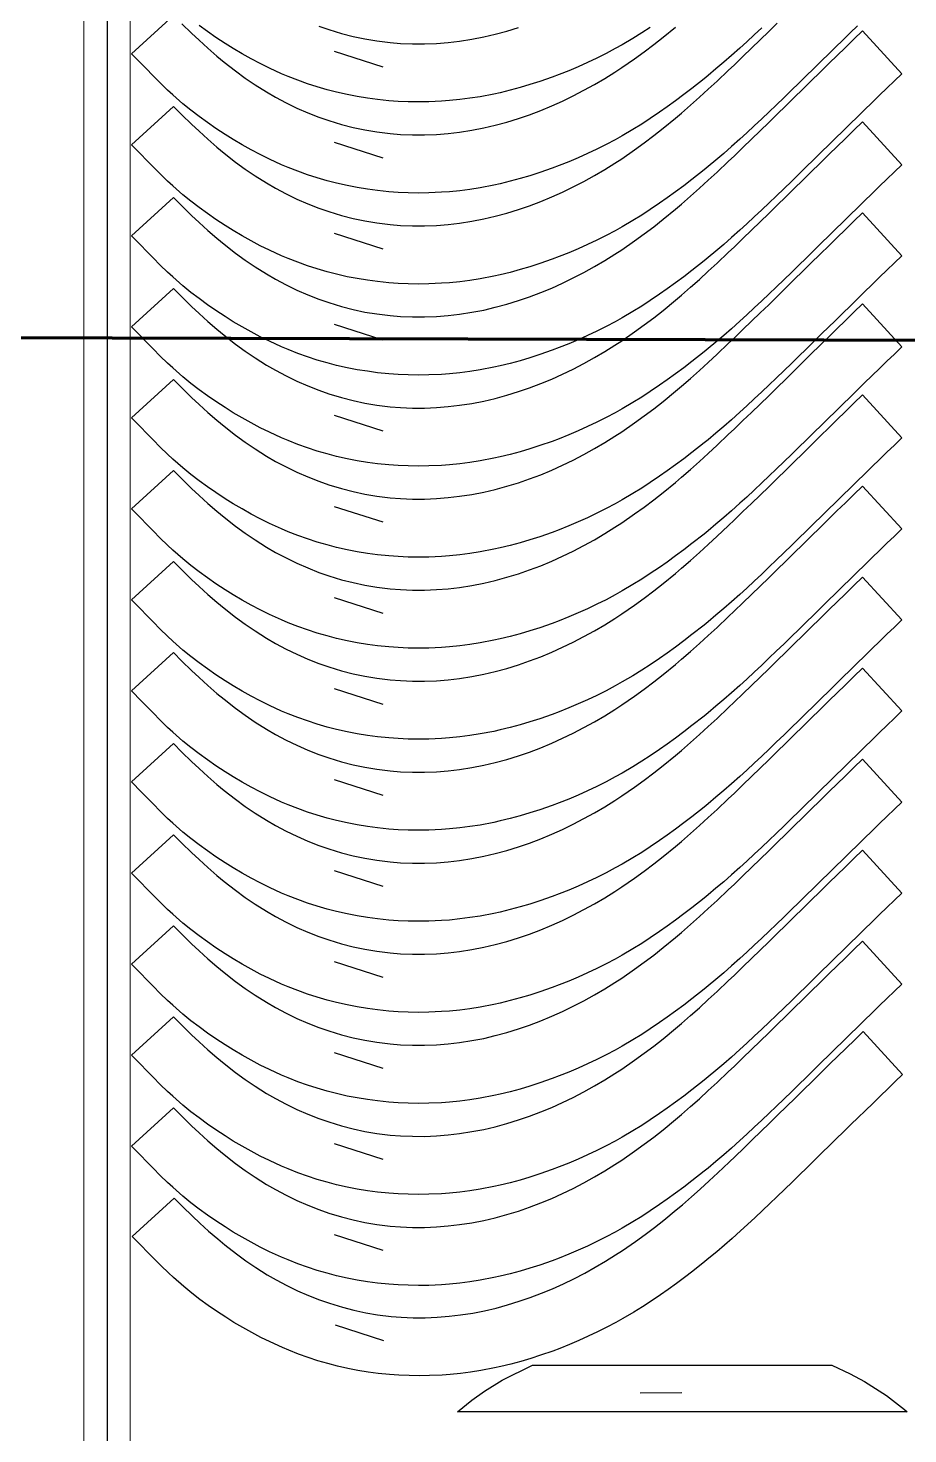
# Model space of a CAD drawing. Header units: millimetres. Extents: x -10628 to 24720, y -21829 to 4032.
# Drawn here: x 5201 to 5958, y -13509 to -12298 of the extents above; entities that cross this region are included whole.
import ezdxf
from ezdxf.enums import TextEntityAlignment as Align
from ezdxf.lldxf.tags import DXFTag

# ---------------------------------------------------------------- set-up
doc = ezdxf.new("R2010")
doc.units = ezdxf.units.MM
doc.layers.add('layer khung van cnc', color=7, linetype='Continuous', lineweight=25, true_color=0xfbf59b)
doc.layers.add('layer mau', color=7, linetype='Continuous')
doc.styles.add('Text Dim', font='arial.ttf')
tags = doc.linetypes.add('KVVIENMAY', pattern='A,46.311228,-10.280676,["KV VIỀN MÁY",Text Dim,S=10.028098,R=0,X=0,Y=-4.346144],-100.988212', length=157.580116).pattern_tags.tags
tags[6] = DXFTag(74, 10)

# ---------------------------------------------------------------- blocks, each defined once
blk = doc.blocks.new('khung van cnc')
at = {"lineweight": 5}
blk.add_lwpolyline([(-193, -99.4), (-193, 2370.6), (-223, 2400.6), (-1463, 2400.6), (-1493, 2370.6), (-1493, -99.4)], close=True, dxfattribs=at)
at = {"color": 1, "linetype": 'KVVIENMAY'}
blk.add_lwpolyline([(-511.9, -84.4), (-213, -84.4), (-213, 2370.6), (-228, 2385.6), (-1458, 2385.6), (-1473, 2370.6), (-1473, -84.4), (-1172.8, -84.4)], dxfattribs=at)
at = {"lineweight": 5}
blk.add_lwpolyline([(-513.5, -69.4), (-233, -69.4), (-233, 2370.6), (-1453, 2370.6), (-1453, -69.4), (-1173, -69.4)], dxfattribs=at)
at = {"layer": 'layer mau'}
for tag, p in [('ÁGF', (-518, -155.9)), ('TENFILE', (-518, -268.9)), ('TENFILE', (-518, -381.8)), ('TENFILE', (-518, -494.8))]:
    blk.add_attdef(tag, text='', height=30, dxfattribs=at).set_placement(p, align=Align.MIDDLE_CENTER)

msp = doc.modelspace()

# ---------------------------------------------------------------- linework, layer by layer
for p, q in [((5464.564, -12318.035), (5506.32, -12331.482)), ((5464.564, -12396.423), (5506.32, -12409.87)), ((5464.564, -12474.81), (5506.32, -12488.257)), ((5464.564, -12553.197), (5506.32, -12566.644)), ((5464.564, -12631.585), (5506.32, -12645.032)), ((5464.564, -12709.972), (5506.32, -12723.419)), ((5464.564, -12788.359), (5506.32, -12801.806)), ((5464.564, -12866.746), (5506.32, -12880.194)), ((5464.564, -12945.134), (5506.32, -12958.581)), ((5464.564, -13023.521), (5506.32, -13036.968)), ((5464.564, -13101.908), (5506.32, -13115.355)), ((5464.564, -13180.296), (5506.32, -13193.743)), ((5464.564, -13258.683), (5506.32, -13272.13)), ((5464.564, -13337.07), (5506.32, -13350.517)), ((5465.205, -13414.833), (5506.961, -13428.28)), ((5727.692, -13473.383), (5763.489, -13472.947))]:
    msp.add_line(p, q)
at = {"color": 1, "lineweight": 211}
msp.add_line((4702.488, -12563.343), (17242.724, -12598.284), dxfattribs=at)
for points in [[(5832.432, -12297.919), (5825.999, -12303.988), (5819.519, -12310.006), (5813.569, -12315.431), (5806.377, -12321.842), (5799.705, -12327.648), (5792.966, -12333.377), (5786.162, -12339.028), (5782.71, -12341.843), (5772.352, -12350.087), (5765.341, -12355.482), (5758.255, -12360.777), (5751.09, -12365.962), (5744.511, -12370.57), (5736.504, -12375.973), (5729.077, -12380.778), (5721.556, -12385.434), (5712.31, -12390.864), (5706.22, -12394.259), (5698.405, -12398.413), (5690.498, -12402.392), (5682.503, -12406.196), (5674.425, -12409.823), (5666.268, -12413.274), (5658.039, -12416.545), (5651.919, -12418.846), (5641.377, -12422.548), (5632.952, -12425.266), (5624.466, -12427.782), (5615.923, -12430.088), (5607.325, -12432.174), (5601.81, -12433.386), (5589.972, -12435.65), (5581.229, -12437.028), (5572.451, -12438.162), (5563.644, -12439.048), (5556.881, -12439.555), (5545.972, -12440.058), (5537.121, -12440.18), (5528.271, -12440.046), (5519.428, -12439.655), (5511.437, -12439.081), (5501.794, -12438.104), (5493.019, -12436.94), (5484.283, -12435.516), (5475.593, -12433.829), (5466.565, -12431.782), (5458.387, -12429.661), (5449.887, -12427.184), (5441.464, -12424.45), (5433.127, -12421.467), (5424.883, -12418.239), (5419.228, -12415.861), (5408.701, -12411.074), (5400.769, -12407.155), (5392.941, -12403.025), (5385.218, -12398.695), (5377.6, -12394.177), (5370.613, -12389.817), (5362.68, -12384.612), (5355.392, -12379.571), (5348.236, -12374.35), (5341.225, -12368.944), (5334.371, -12363.347), (5325.605, -12355.673), (5321.188, -12351.563), (5314.84, -12345.407), (5308.597, -12339.141), (5302.406, -12332.82), (5298.544, -12328.868), (5290.013, -12320.197), (5326.127, -12287.196)], [(5914.829, -12296.129), (5908.497, -12302.303), (5902.165, -12308.477), (5895.836, -12314.653), (5889.508, -12320.832), (5884.419, -12325.806), (5876.863, -12333.198), (5870.543, -12339.383), (5864.219, -12345.565), (5857.889, -12351.741), (5851.549, -12357.907), (5844.805, -12364.439), (5838.828, -12370.197), (5832.432, -12376.306), (5825.999, -12382.375), (5819.519, -12388.393), (5813.569, -12393.818), (5806.377, -12400.229), (5799.705, -12406.035), (5792.966, -12411.764), (5786.162, -12417.415), (5782.71, -12420.231), (5772.352, -12428.474), (5765.341, -12433.869), (5758.255, -12439.164), (5751.09, -12444.349), (5744.511, -12448.957), (5736.504, -12454.36), (5729.077, -12459.165), (5721.556, -12463.822), (5712.31, -12469.251), (5706.22, -12472.646), (5698.405, -12476.8), (5690.498, -12480.78), (5682.503, -12484.583), (5674.425, -12488.211), (5666.268, -12491.661), (5658.039, -12494.933), (5651.919, -12497.233), (5641.377, -12500.935), (5632.952, -12503.653), (5624.466, -12506.17), (5615.923, -12508.476), (5607.325, -12510.561), (5601.81, -12511.773), (5589.972, -12514.037), (5581.229, -12515.416), (5572.451, -12516.55), (5563.644, -12517.435), (5556.881, -12517.943), (5545.972, -12518.445), (5537.121, -12518.567), (5528.271, -12518.433), (5519.428, -12518.043), (5511.437, -12517.468), (5501.794, -12516.491), (5493.019, -12515.328), (5484.283, -12513.903), (5475.593, -12512.217), (5466.565, -12510.17), (5458.387, -12508.049), (5449.887, -12505.571), (5441.464, -12502.838), (5433.127, -12499.854), (5424.883, -12496.626), (5419.228, -12494.249), (5408.701, -12489.461), (5400.769, -12485.542), (5392.941, -12481.412), (5385.218, -12477.082), (5377.6, -12472.564), (5370.613, -12468.204), (5362.68, -12463), (5355.392, -12457.958), (5348.236, -12452.737), (5341.225, -12447.331), (5334.371, -12441.734), (5325.605, -12434.06), (5321.188, -12429.951), (5314.84, -12423.795), (5308.597, -12417.528), (5302.406, -12411.207), (5298.544, -12407.256), (5290.013, -12398.585), (5326.127, -12365.583), (5333.396, -12372.835), (5341.793, -12381.032), (5348.203, -12387.063), (5355.822, -12393.948), (5363.599, -12400.657), (5369.81, -12405.784), (5379.649, -12413.485), (5387.938, -12419.556), (5396.416, -12425.361), (5406.157, -12431.513), (5413.972, -12436.05), (5423.049, -12440.89), (5432.309, -12445.377), (5441.738, -12449.499), (5451.323, -12453.244), (5459.739, -12456.173), (5470.906, -12459.556), (5480.873, -12462.106), (5490.936, -12464.241), (5501.078, -12465.956), (5512.783, -12467.397), (5521.534, -12468.1), (5531.814, -12468.528), (5542.105, -12468.535), (5552.39, -12468.129), (5562.65, -12467.319), (5572.446, -12466.169), (5583.027, -12464.516), (5593.117, -12462.545), (5603.129, -12460.213), (5613.053, -12457.531), (5623.105, -12454.442), (5632.6, -12451.177), (5642.208, -12447.532), (5651.699, -12443.59), (5661.069, -12439.368), (5670.143, -12434.96), (5679.422, -12430.129), (5688.402, -12425.138), (5697.25, -12419.918), (5705.966, -12414.48), (5711.906, -12410.604), (5723.003, -12403), (5731.329, -12396.982), (5739.53, -12390.795), (5747.61, -12384.451), (5758.21, -12375.759), (5763.421, -12371.337), (5771.165, -12364.594), (5778.82, -12357.75), (5786.4, -12350.822), (5793.918, -12343.827), (5803.59, -12334.694), (5808.83, -12329.702), (5816.244, -12322.597), (5823.636, -12315.469), (5831.008, -12308.322), (5838.364, -12301.159), (5845.707, -12293.983)], [(5333.396, -12294.447), (5341.793, -12302.645), (5348.203, -12308.676), (5355.822, -12315.561), (5363.599, -12322.269), (5369.81, -12327.397), (5379.649, -12335.097), (5387.938, -12341.169), (5396.416, -12346.973), (5406.157, -12353.126), (5413.972, -12357.662), (5423.049, -12362.503), (5432.309, -12366.99), (5441.738, -12371.112), (5451.323, -12374.857), (5459.739, -12377.786), (5470.906, -12381.169), (5480.873, -12383.718), (5490.936, -12385.854), (5501.078, -12387.569), (5512.783, -12389.01), (5521.534, -12389.713), (5531.814, -12390.14), (5542.105, -12390.147), (5552.39, -12389.742), (5562.65, -12388.932), (5572.446, -12387.782), (5583.027, -12386.129), (5593.117, -12384.158), (5603.129, -12381.825), (5613.053, -12379.144), (5623.105, -12376.054), (5632.6, -12372.79), (5642.208, -12369.144), (5651.699, -12365.203), (5661.069, -12360.98), (5670.143, -12356.573), (5679.422, -12351.741), (5688.402, -12346.751), (5697.25, -12341.531), (5705.966, -12336.092), (5711.906, -12332.217), (5723.003, -12324.612), (5731.329, -12318.595), (5739.53, -12312.408), (5747.61, -12306.063), (5758.21, -12297.372)], [(5736.504, -12297.585), (5729.077, -12302.39), (5721.556, -12307.047), (5712.31, -12312.476), (5706.22, -12315.872), (5698.405, -12320.026), (5690.498, -12324.005), (5682.503, -12327.809), (5674.425, -12331.436), (5666.268, -12334.886), (5658.039, -12338.158), (5651.919, -12340.458), (5641.377, -12344.16), (5632.952, -12346.878), (5624.466, -12349.395), (5615.923, -12351.701), (5607.325, -12353.787), (5601.81, -12354.998), (5589.972, -12357.263), (5581.229, -12358.641), (5572.451, -12359.775), (5563.644, -12360.66), (5556.881, -12361.168), (5545.972, -12361.671), (5537.121, -12361.793), (5528.271, -12361.659), (5519.428, -12361.268), (5511.437, -12360.693), (5501.794, -12359.716), (5493.019, -12358.553), (5484.283, -12357.129), (5475.593, -12355.442), (5466.565, -12353.395), (5458.387, -12351.274), (5449.887, -12348.796), (5441.464, -12346.063), (5433.127, -12343.08), (5424.883, -12339.852), (5419.228, -12337.474), (5408.701, -12332.687), (5400.769, -12328.767), (5392.941, -12324.637), (5385.218, -12320.308), (5377.6, -12315.789), (5370.613, -12311.43), (5362.68, -12306.225), (5355.392, -12301.184), (5348.236, -12295.962)], [(5451.323, -12296.47), (5459.739, -12299.399), (5470.906, -12302.782), (5480.873, -12305.331), (5490.936, -12307.467), (5501.078, -12309.182), (5512.783, -12310.622), (5521.534, -12311.325), (5531.814, -12311.753), (5542.105, -12311.76), (5552.39, -12311.355), (5562.65, -12310.544), (5572.446, -12309.395), (5583.027, -12307.742), (5593.117, -12305.771), (5603.129, -12303.438), (5613.053, -12300.757), (5623.105, -12297.667)]]:
    msp.add_lwpolyline(points)
for points in [[(5952.809, -12337.462), (5946.48, -12343.639), (5940.151, -12349.816), (5933.822, -12355.992), (5927.492, -12362.168), (5920.606, -12368.884), (5914.829, -12374.517), (5908.497, -12380.69), (5902.165, -12386.865), (5895.836, -12393.041), (5889.508, -12399.219), (5884.419, -12404.193), (5876.863, -12411.585), (5870.543, -12417.77), (5864.219, -12423.952), (5857.889, -12430.128), (5851.549, -12436.294), (5844.805, -12442.827), (5838.828, -12448.584), (5832.432, -12454.693), (5825.999, -12460.763), (5819.519, -12466.781), (5813.569, -12472.205), (5806.377, -12478.617), (5799.705, -12484.423), (5792.966, -12490.151), (5786.162, -12495.802), (5782.71, -12498.618), (5772.352, -12506.861), (5765.341, -12512.257), (5758.255, -12517.551), (5751.09, -12522.737), (5744.511, -12527.344), (5736.504, -12532.747), (5729.077, -12537.552), (5721.556, -12542.209), (5712.31, -12547.638), (5706.22, -12551.034), (5698.405, -12555.188), (5690.498, -12559.167), (5682.503, -12562.971), (5674.425, -12566.598), (5666.268, -12570.048), (5658.039, -12573.32), (5651.919, -12575.62), (5641.377, -12579.322), (5632.952, -12582.04), (5624.466, -12584.557), (5615.923, -12586.863), (5607.325, -12588.949), (5601.81, -12590.16), (5589.972, -12592.425), (5581.229, -12593.803), (5572.451, -12594.937), (5563.644, -12595.822), (5556.881, -12596.33), (5545.972, -12596.833), (5537.121, -12596.955), (5528.271, -12596.821), (5519.428, -12596.43), (5511.437, -12595.855), (5501.794, -12594.878), (5493.019, -12593.715), (5484.283, -12592.291), (5475.593, -12590.604), (5466.565, -12588.557), (5458.387, -12586.436), (5449.887, -12583.958), (5441.464, -12581.225), (5433.127, -12578.242), (5424.883, -12575.014), (5419.228, -12572.636), (5408.701, -12567.849), (5400.769, -12563.929), (5392.941, -12559.799), (5385.218, -12555.47), (5377.6, -12550.951), (5370.613, -12546.592), (5362.68, -12541.387), (5355.392, -12536.345), (5348.236, -12531.124), (5341.225, -12525.718), (5334.371, -12520.122), (5325.605, -12512.447), (5321.188, -12508.338), (5314.84, -12502.182), (5308.597, -12495.916), (5302.406, -12489.594), (5298.544, -12485.643), (5290.013, -12476.972), (5326.127, -12443.971), (5333.396, -12451.222), (5341.793, -12459.42), (5348.203, -12465.45), (5355.822, -12472.335), (5363.599, -12479.044), (5369.81, -12484.171), (5379.649, -12491.872), (5387.938, -12497.944), (5396.416, -12503.748), (5406.157, -12509.901), (5413.972, -12514.437), (5423.049, -12519.277), (5432.309, -12523.765), (5441.738, -12527.887), (5451.323, -12531.632), (5459.739, -12534.561), (5470.906, -12537.944), (5480.873, -12540.493), (5490.936, -12542.629), (5501.078, -12544.344), (5512.783, -12545.784), (5521.534, -12546.487), (5531.814, -12546.915), (5542.105, -12546.922), (5552.39, -12546.516), (5562.65, -12545.706), (5572.446, -12544.557), (5583.027, -12542.904), (5593.117, -12540.933), (5603.129, -12538.6), (5613.053, -12535.919), (5623.105, -12532.829), (5632.6, -12529.565), (5642.208, -12525.919), (5651.699, -12521.978), (5661.069, -12517.755), (5670.143, -12513.348), (5679.422, -12508.516), (5688.402, -12503.526), (5697.25, -12498.305), (5705.966, -12492.867), (5711.906, -12488.992), (5723.003, -12481.387), (5731.329, -12475.369), (5739.53, -12469.182), (5747.61, -12462.838), (5758.21, -12454.146), (5763.421, -12449.724), (5771.165, -12442.982), (5778.82, -12436.138), (5786.4, -12429.21), (5793.918, -12422.214), (5803.59, -12413.082), (5808.83, -12408.089), (5816.244, -12400.984), (5823.636, -12393.857), (5831.008, -12386.71), (5838.364, -12379.547), (5845.707, -12372.37), (5853.04, -12365.184), (5860.366, -12357.992), (5867.689, -12350.795), (5875.012, -12343.598), (5882.337, -12336.404), (5890.742, -12328.164), (5897.008, -12322.036), (5904.355, -12314.864), (5911.707, -12307.697), (5919.061, -12300.532)], [(5952.809, -12415.849), (5946.48, -12422.026), (5940.151, -12428.203), (5933.822, -12434.379), (5927.492, -12440.555), (5920.606, -12447.271), (5914.829, -12452.904), (5908.497, -12459.078), (5902.165, -12465.252), (5895.836, -12471.428), (5889.508, -12477.606), (5884.419, -12482.581), (5876.863, -12489.973), (5870.543, -12496.158), (5864.219, -12502.34), (5857.889, -12508.515), (5851.549, -12514.682), (5844.805, -12521.214), (5838.828, -12526.972), (5832.432, -12533.08), (5825.999, -12539.15), (5819.519, -12545.168), (5813.569, -12550.593), (5806.377, -12557.004), (5799.705, -12562.81), (5792.966, -12568.539), (5786.162, -12574.19), (5782.71, -12577.005), (5772.352, -12585.249), (5765.341, -12590.644), (5758.255, -12595.938), (5751.09, -12601.124), (5744.511, -12605.732), (5736.504, -12611.134), (5729.077, -12615.939), (5721.556, -12620.596), (5712.31, -12626.026), (5706.22, -12629.421), (5698.405, -12633.575), (5690.498, -12637.554), (5682.503, -12641.358), (5674.425, -12644.985), (5666.268, -12648.435), (5658.039, -12651.707), (5651.919, -12654.008), (5641.377, -12657.71), (5632.952, -12660.428), (5624.466, -12662.944), (5615.923, -12665.25), (5607.325, -12667.336), (5601.81, -12668.548), (5589.972, -12670.812), (5581.229, -12672.19), (5572.451, -12673.324), (5563.644, -12674.209), (5556.881, -12674.717), (5545.972, -12675.22), (5537.121, -12675.342), (5528.271, -12675.208), (5519.428, -12674.817), (5511.437, -12674.243), (5501.794, -12673.266), (5493.019, -12672.102), (5484.283, -12670.678), (5475.593, -12668.991), (5466.565, -12666.944), (5458.387, -12664.823), (5449.887, -12662.346), (5441.464, -12659.612), (5433.127, -12656.629), (5424.883, -12653.401), (5419.228, -12651.023), (5408.701, -12646.236), (5400.769, -12642.316), (5392.941, -12638.187), (5385.218, -12633.857), (5377.6, -12629.339), (5370.613, -12624.979), (5362.68, -12619.774), (5355.392, -12614.733), (5348.236, -12609.512), (5341.225, -12604.105), (5334.371, -12598.509), (5325.605, -12590.835), (5321.188, -12586.725), (5314.84, -12580.569), (5308.597, -12574.303), (5302.406, -12567.982), (5298.544, -12564.03), (5290.013, -12555.359), (5326.127, -12522.358), (5333.396, -12529.609), (5341.793, -12537.807), (5348.203, -12543.838), (5355.822, -12550.723), (5363.599, -12557.431), (5369.81, -12562.559), (5379.649, -12570.259), (5387.938, -12576.331), (5396.416, -12582.135), (5406.157, -12588.288), (5413.972, -12592.824), (5423.049, -12597.665), (5432.309, -12602.152), (5441.738, -12606.274), (5451.323, -12610.019), (5459.739, -12612.948), (5470.906, -12616.331), (5480.873, -12618.88), (5490.936, -12621.016), (5501.078, -12622.731), (5512.783, -12624.171), (5521.534, -12624.875), (5531.814, -12625.302), (5542.105, -12625.309), (5552.39, -12624.904), (5562.65, -12624.094), (5572.446, -12622.944), (5583.027, -12621.291), (5593.117, -12619.32), (5603.129, -12616.987), (5613.053, -12614.306), (5623.105, -12611.216), (5632.6, -12607.952), (5642.208, -12604.306), (5651.699, -12600.365), (5661.069, -12596.142), (5670.143, -12591.735), (5679.422, -12586.903), (5688.402, -12581.913), (5697.25, -12576.693), (5705.966, -12571.254), (5711.906, -12567.379), (5723.003, -12559.774), (5731.329, -12553.757), (5739.53, -12547.57), (5747.61, -12541.225), (5758.21, -12532.534), (5763.421, -12528.111), (5771.165, -12521.369), (5778.82, -12514.525), (5786.4, -12507.597), (5793.918, -12500.601), (5803.59, -12491.469), (5808.83, -12486.477), (5816.244, -12479.372), (5823.636, -12472.244), (5831.008, -12465.097), (5838.364, -12457.934), (5845.707, -12450.758), (5853.04, -12443.572), (5860.366, -12436.379), (5867.689, -12429.182), (5875.012, -12421.986), (5882.337, -12414.792), (5890.742, -12406.552), (5897.008, -12400.424), (5904.355, -12393.252), (5911.707, -12386.084), (5919.061, -12378.919)], [(5952.809, -12494.236), (5946.48, -12500.413), (5940.151, -12506.59), (5933.822, -12512.767), (5927.492, -12518.942), (5920.606, -12525.658), (5914.829, -12531.291), (5908.497, -12537.465), (5902.165, -12543.639), (5895.836, -12549.815), (5889.508, -12555.994), (5884.419, -12560.968), (5876.863, -12568.36), (5870.543, -12574.545), (5864.219, -12580.727), (5857.889, -12586.903), (5851.549, -12593.069), (5844.805, -12599.601), (5838.828, -12605.359), (5832.432, -12611.468), (5825.999, -12617.537), (5819.519, -12623.555), (5813.569, -12628.98), (5806.377, -12635.391), (5799.705, -12641.197), (5792.966, -12646.926), (5786.162, -12652.577), (5782.71, -12655.393), (5772.352, -12663.636), (5765.341, -12669.031), (5758.255, -12674.326), (5751.09, -12679.511), (5744.511, -12684.119), (5736.504, -12689.522), (5729.077, -12694.327), (5721.556, -12698.984), (5712.31, -12704.413), (5706.22, -12707.808), (5698.405, -12711.962), (5690.498, -12715.942), (5682.503, -12719.745), (5674.425, -12723.373), (5666.268, -12726.823), (5658.039, -12730.095), (5651.919, -12732.395), (5641.377, -12736.097), (5632.952, -12738.815), (5624.466, -12741.332), (5615.923, -12743.638), (5607.325, -12745.723), (5601.81, -12746.935), (5589.972, -12749.199), (5581.229, -12750.578), (5572.451, -12751.712), (5563.644, -12752.597), (5556.881, -12753.104), (5545.972, -12753.607), (5537.121, -12753.729), (5528.271, -12753.595), (5519.428, -12753.205), (5511.437, -12752.63), (5501.794, -12751.653), (5493.019, -12750.49), (5484.283, -12749.065), (5475.593, -12747.378), (5466.565, -12745.332), (5458.387, -12743.211), (5449.887, -12740.733), (5441.464, -12738), (5433.127, -12735.016), (5424.883, -12731.788), (5419.228, -12729.411), (5408.701, -12724.623), (5400.769, -12720.704), (5392.941, -12716.574), (5385.218, -12712.244), (5377.6, -12707.726), (5370.613, -12703.366), (5362.68, -12698.162), (5355.392, -12693.12), (5348.236, -12687.899), (5341.225, -12682.493), (5334.371, -12676.896), (5325.605, -12669.222), (5321.188, -12665.113), (5314.84, -12658.957), (5308.597, -12652.69), (5302.406, -12646.369), (5298.544, -12642.417), (5290.013, -12633.747), (5326.127, -12600.745), (5333.396, -12607.997), (5341.793, -12616.194), (5348.203, -12622.225), (5355.822, -12629.11), (5363.599, -12635.819), (5369.81, -12640.946), (5379.649, -12648.647), (5387.938, -12654.718), (5396.416, -12660.523), (5406.157, -12666.675), (5413.972, -12671.212), (5423.049, -12676.052), (5432.309, -12680.539), (5441.738, -12684.661), (5451.323, -12688.406), (5459.739, -12691.335), (5470.906, -12694.718), (5480.873, -12697.268), (5490.936, -12699.403), (5501.078, -12701.118), (5512.783, -12702.559), (5521.534, -12703.262), (5531.814, -12703.69), (5542.105, -12703.697), (5552.39, -12703.291), (5562.65, -12702.481), (5572.446, -12701.331), (5583.027, -12699.678), (5593.117, -12697.707), (5603.129, -12695.375), (5613.053, -12692.693), (5623.105, -12689.604), (5632.6, -12686.339), (5642.208, -12682.693), (5651.699, -12678.752), (5661.069, -12674.53), (5670.143, -12670.122), (5679.422, -12665.291), (5688.402, -12660.3), (5697.25, -12655.08), (5705.966, -12649.642), (5711.906, -12645.766), (5723.003, -12638.161), (5731.329, -12632.144), (5739.53, -12625.957), (5747.61, -12619.613), (5758.21, -12610.921), (5763.421, -12606.499), (5771.165, -12599.756), (5778.82, -12592.912), (5786.4, -12585.984), (5793.918, -12578.989), (5803.59, -12569.856), (5808.83, -12564.864), (5816.244, -12557.759), (5823.636, -12550.631), (5831.008, -12543.484), (5838.364, -12536.321), (5845.707, -12529.145), (5853.04, -12521.959), (5860.366, -12514.766), (5867.689, -12507.57), (5875.012, -12500.373), (5882.337, -12493.179), (5890.742, -12484.939), (5897.008, -12478.811), (5904.355, -12471.639), (5911.707, -12464.471), (5919.061, -12457.307)], [(5952.809, -12572.624), (5946.48, -12578.801), (5940.151, -12584.977), (5933.822, -12591.154), (5927.492, -12597.33), (5920.606, -12604.046), (5914.829, -12609.678), (5908.497, -12615.852), (5902.165, -12622.027), (5895.836, -12628.203), (5889.508, -12634.381), (5884.419, -12639.355), (5876.863, -12646.747), (5870.543, -12652.932), (5864.219, -12659.114), (5857.889, -12665.29), (5851.549, -12671.456), (5844.805, -12677.989), (5838.828, -12683.746), (5832.432, -12689.855), (5825.999, -12695.925), (5819.519, -12701.943), (5813.569, -12707.367), (5806.377, -12713.779), (5799.705, -12719.584), (5792.966, -12725.313), (5786.162, -12730.964), (5782.71, -12733.78), (5772.352, -12742.023), (5765.341, -12747.418), (5758.255, -12752.713), (5751.09, -12757.899), (5744.511, -12762.506), (5736.504, -12767.909), (5729.077, -12772.714), (5721.556, -12777.371), (5712.31, -12782.8), (5706.22, -12786.196), (5698.405, -12790.35), (5690.498, -12794.329), (5682.503, -12798.133), (5674.425, -12801.76), (5666.268, -12805.21), (5658.039, -12808.482), (5651.919, -12810.782), (5641.377, -12814.484), (5632.952, -12817.202), (5624.466, -12819.719), (5615.923, -12822.025), (5607.325, -12824.111), (5601.81, -12825.322), (5589.972, -12827.586), (5581.229, -12828.965), (5572.451, -12830.099), (5563.644, -12830.984), (5556.881, -12831.492), (5545.972, -12831.995), (5537.121, -12832.117), (5528.271, -12831.982), (5519.428, -12831.592), (5511.437, -12831.017), (5501.794, -12830.04), (5493.019, -12828.877), (5484.283, -12827.453), (5475.593, -12825.766), (5466.565, -12823.719), (5458.387, -12821.598), (5449.887, -12819.12), (5441.464, -12816.387), (5433.127, -12813.404), (5424.883, -12810.176), (5419.228, -12807.798), (5408.701, -12803.011), (5400.769, -12799.091), (5392.941, -12794.961), (5385.218, -12790.632), (5377.6, -12786.113), (5370.613, -12781.753), (5362.68, -12776.549), (5355.392, -12771.507), (5348.236, -12766.286), (5341.225, -12760.88), (5334.371, -12755.283), (5325.605, -12747.609), (5321.188, -12743.5), (5314.84, -12737.344), (5308.597, -12731.078), (5302.406, -12724.756), (5298.544, -12720.805), (5290.013, -12712.134), (5326.127, -12679.133), (5333.396, -12686.384), (5341.793, -12694.581), (5348.203, -12700.612), (5355.822, -12707.497), (5363.599, -12714.206), (5369.81, -12719.333), (5379.649, -12727.034), (5387.938, -12733.106), (5396.416, -12738.91), (5406.157, -12745.063), (5413.972, -12749.599), (5423.049, -12754.439), (5432.309, -12758.927), (5441.738, -12763.049), (5451.323, -12766.794), (5459.739, -12769.723), (5470.906, -12773.106), (5480.873, -12775.655), (5490.936, -12777.791), (5501.078, -12779.506), (5512.783, -12780.946), (5521.534, -12781.649), (5531.814, -12782.077), (5542.105, -12782.084), (5552.39, -12781.678), (5562.65, -12780.868), (5572.446, -12779.719), (5583.027, -12778.066), (5593.117, -12776.095), (5603.129, -12773.762), (5613.053, -12771.081), (5623.105, -12767.991), (5632.6, -12764.727), (5642.208, -12761.081), (5651.699, -12757.14), (5661.069, -12752.917), (5670.143, -12748.509), (5679.422, -12743.678), (5688.402, -12738.688), (5697.25, -12733.467), (5705.966, -12728.029), (5711.906, -12724.154), (5723.003, -12716.549), (5731.329, -12710.531), (5739.53, -12704.344), (5747.61, -12698), (5758.21, -12689.308), (5763.421, -12684.886), (5771.165, -12678.144), (5778.82, -12671.3), (5786.4, -12664.371), (5793.918, -12657.376), (5803.59, -12648.244), (5808.83, -12643.251), (5816.244, -12636.146), (5823.636, -12629.019), (5831.008, -12621.872), (5838.364, -12614.709), (5845.707, -12607.532), (5853.04, -12600.346), (5860.366, -12593.153), (5867.689, -12585.957), (5875.012, -12578.76), (5882.337, -12571.566), (5890.742, -12563.326), (5897.008, -12557.198), (5904.355, -12550.026), (5911.707, -12542.859), (5919.061, -12535.694)], [(5952.809, -12651.011), (5946.48, -12657.188), (5940.151, -12663.365), (5933.822, -12669.541), (5927.492, -12675.717), (5920.606, -12682.433), (5914.829, -12688.066), (5908.497, -12694.24), (5902.165, -12700.414), (5895.836, -12706.59), (5889.508, -12712.768), (5884.419, -12717.742), (5876.863, -12725.135), (5870.543, -12731.32), (5864.219, -12737.502), (5857.889, -12743.677), (5851.549, -12749.844), (5844.805, -12756.376), (5838.828, -12762.133), (5832.432, -12768.242), (5825.999, -12774.312), (5819.519, -12780.33), (5813.569, -12785.755), (5806.377, -12792.166), (5799.705, -12797.972), (5792.966, -12803.701), (5786.162, -12809.352), (5782.71, -12812.167), (5772.352, -12820.411), (5765.341, -12825.806), (5758.255, -12831.1), (5751.09, -12836.286), (5744.511, -12840.894), (5736.504, -12846.296), (5729.077, -12851.101), (5721.556, -12855.758), (5712.31, -12861.188), (5706.22, -12864.583), (5698.405, -12868.737), (5690.498, -12872.716), (5682.503, -12876.52), (5674.425, -12880.147), (5666.268, -12883.597), (5658.039, -12886.869), (5651.919, -12889.17), (5641.377, -12892.872), (5632.952, -12895.589), (5624.466, -12898.106), (5615.923, -12900.412), (5607.325, -12902.498), (5601.81, -12903.71), (5589.972, -12905.974), (5581.229, -12907.352), (5572.451, -12908.486), (5563.644, -12909.371), (5556.881, -12909.879), (5545.972, -12910.382), (5537.121, -12910.504), (5528.271, -12910.37), (5519.428, -12909.979), (5511.437, -12909.405), (5501.794, -12908.428), (5493.019, -12907.264), (5484.283, -12905.84), (5475.593, -12904.153), (5466.565, -12902.106), (5458.387, -12899.985), (5449.887, -12897.507), (5441.464, -12894.774), (5433.127, -12891.791), (5424.883, -12888.563), (5419.228, -12886.185), (5408.701, -12881.398), (5400.769, -12877.478), (5392.941, -12873.349), (5385.218, -12869.019), (5377.6, -12864.5), (5370.613, -12860.141), (5362.68, -12854.936), (5355.392, -12849.895), (5348.236, -12844.674), (5341.225, -12839.267), (5334.371, -12833.671), (5325.605, -12825.997), (5321.188, -12821.887), (5314.84, -12815.731), (5308.597, -12809.465), (5302.406, -12803.144), (5298.544, -12799.192), (5290.013, -12790.521), (5326.127, -12757.52), (5333.396, -12764.771), (5341.793, -12772.969), (5348.203, -12778.999), (5355.822, -12785.884), (5363.599, -12792.593), (5369.81, -12797.721), (5379.649, -12805.421), (5387.938, -12811.493), (5396.416, -12817.297), (5406.157, -12823.45), (5413.972, -12827.986), (5423.049, -12832.827), (5432.309, -12837.314), (5441.738, -12841.436), (5451.323, -12845.181), (5459.739, -12848.11), (5470.906, -12851.493), (5480.873, -12854.042), (5490.936, -12856.178), (5501.078, -12857.893), (5512.783, -12859.333), (5521.534, -12860.037), (5531.814, -12860.464), (5542.105, -12860.471), (5552.39, -12860.066), (5562.65, -12859.255), (5572.446, -12858.106), (5583.027, -12856.453), (5593.117, -12854.482), (5603.129, -12852.149), (5613.053, -12849.468), (5623.105, -12846.378), (5632.6, -12843.114), (5642.208, -12839.468), (5651.699, -12835.527), (5661.069, -12831.304), (5670.143, -12826.897), (5679.422, -12822.065), (5688.402, -12817.075), (5697.25, -12811.854), (5705.966, -12806.416), (5711.906, -12802.541), (5723.003, -12794.936), (5731.329, -12788.919), (5739.53, -12782.732), (5747.61, -12776.387), (5758.21, -12767.696), (5763.421, -12763.273), (5771.165, -12756.531), (5778.82, -12749.687), (5786.4, -12742.759), (5793.918, -12735.763), (5803.59, -12726.631), (5808.83, -12721.639), (5816.244, -12714.533), (5823.636, -12707.406), (5831.008, -12700.259), (5838.364, -12693.096), (5845.707, -12685.92), (5853.04, -12678.734), (5860.366, -12671.541), (5867.689, -12664.344), (5875.012, -12657.148), (5882.337, -12649.954), (5890.742, -12641.714), (5897.008, -12635.586), (5904.355, -12628.413), (5911.707, -12621.246), (5919.061, -12614.081)], [(5952.809, -12729.398), (5946.48, -12735.575), (5940.151, -12741.752), (5933.822, -12747.928), (5927.492, -12754.104), (5920.606, -12760.82), (5914.829, -12766.453), (5908.497, -12772.627), (5902.165, -12778.801), (5895.836, -12784.977), (5889.508, -12791.156), (5884.419, -12796.13), (5876.863, -12803.522), (5870.543, -12809.707), (5864.219, -12815.889), (5857.889, -12822.065), (5851.549, -12828.231), (5844.805, -12834.763), (5838.828, -12840.521), (5832.432, -12846.63), (5825.999, -12852.699), (5819.519, -12858.717), (5813.569, -12864.142), (5806.377, -12870.553), (5799.705, -12876.359), (5792.966, -12882.088), (5786.162, -12887.739), (5782.71, -12890.555), (5772.352, -12898.798), (5765.341, -12904.193), (5758.255, -12909.488), (5751.09, -12914.673), (5744.511, -12919.281), (5736.504, -12924.684), (5729.077, -12929.489), (5721.556, -12934.145), (5712.31, -12939.575), (5706.22, -12942.97), (5698.405, -12947.124), (5690.498, -12951.104), (5682.503, -12954.907), (5674.425, -12958.535), (5666.268, -12961.985), (5658.039, -12965.256), (5651.919, -12967.557), (5641.377, -12971.259), (5632.952, -12973.977), (5624.466, -12976.493), (5615.923, -12978.799), (5607.325, -12980.885), (5601.81, -12982.097), (5589.972, -12984.361), (5581.229, -12985.74), (5572.451, -12986.873), (5563.644, -12987.759), (5556.881, -12988.266), (5545.972, -12988.769), (5537.121, -12988.891), (5528.271, -12988.757), (5519.428, -12988.367), (5511.437, -12987.792), (5501.794, -12986.815), (5493.019, -12985.652), (5484.283, -12984.227), (5475.593, -12982.54), (5466.565, -12980.493), (5458.387, -12978.372), (5449.887, -12975.895), (5441.464, -12973.161), (5433.127, -12970.178), (5424.883, -12966.95), (5419.228, -12964.573), (5408.701, -12959.785), (5400.769, -12955.866), (5392.941, -12951.736), (5385.218, -12947.406), (5377.6, -12942.888), (5370.613, -12938.528), (5362.68, -12933.324), (5355.392, -12928.282), (5348.236, -12923.061), (5341.225, -12917.655), (5334.371, -12912.058), (5325.605, -12904.384), (5321.188, -12900.275), (5314.84, -12894.119), (5308.597, -12887.852), (5302.406, -12881.531), (5298.544, -12877.579), (5290.013, -12868.909), (5326.127, -12835.907), (5333.396, -12843.158), (5341.793, -12851.356), (5348.203, -12857.387), (5355.822, -12864.272), (5363.599, -12870.981), (5369.81, -12876.108), (5379.649, -12883.809), (5387.938, -12889.88), (5396.416, -12895.685), (5406.157, -12901.837), (5413.972, -12906.373), (5423.049, -12911.214), (5432.309, -12915.701), (5441.738, -12919.823), (5451.323, -12923.568), (5459.739, -12926.497), (5470.906, -12929.88), (5480.873, -12932.43), (5490.936, -12934.565), (5501.078, -12936.28), (5512.783, -12937.721), (5521.534, -12938.424), (5531.814, -12938.851), (5542.105, -12938.859), (5552.39, -12938.453), (5562.65, -12937.643), (5572.446, -12936.493), (5583.027, -12934.84), (5593.117, -12932.869), (5603.129, -12930.537), (5613.053, -12927.855), (5623.105, -12924.766), (5632.6, -12921.501), (5642.208, -12917.855), (5651.699, -12913.914), (5661.069, -12909.691), (5670.143, -12905.284), (5679.422, -12900.453), (5688.402, -12895.462), (5697.25, -12890.242), (5705.966, -12884.803), (5711.906, -12880.928), (5723.003, -12873.323), (5731.329, -12867.306), (5739.53, -12861.119), (5747.61, -12854.775), (5758.21, -12846.083), (5763.421, -12841.661), (5771.165, -12834.918), (5778.82, -12828.074), (5786.4, -12821.146), (5793.918, -12814.151), (5803.59, -12805.018), (5808.83, -12800.026), (5816.244, -12792.921), (5823.636, -12785.793), (5831.008, -12778.646), (5838.364, -12771.483), (5845.707, -12764.307), (5853.04, -12757.121), (5860.366, -12749.928), (5867.689, -12742.732), (5875.012, -12735.535), (5882.337, -12728.341), (5890.742, -12720.101), (5897.008, -12713.973), (5904.355, -12706.801), (5911.707, -12699.633), (5919.061, -12692.469)], [(5952.809, -12807.786), (5946.48, -12813.963), (5940.151, -12820.139), (5933.822, -12826.316), (5927.492, -12832.492), (5920.606, -12839.207), (5914.829, -12844.84), (5908.497, -12851.014), (5902.165, -12857.189), (5895.836, -12863.364), (5889.508, -12869.543), (5884.419, -12874.517), (5876.863, -12881.909), (5870.543, -12888.094), (5864.219, -12894.276), (5857.889, -12900.452), (5851.549, -12906.618), (5844.805, -12913.151), (5838.828, -12918.908), (5832.432, -12925.017), (5825.999, -12931.087), (5819.519, -12937.105), (5813.569, -12942.529), (5806.377, -12948.941), (5799.705, -12954.746), (5792.966, -12960.475), (5786.162, -12966.126), (5782.71, -12968.942), (5772.352, -12977.185), (5765.341, -12982.58), (5758.255, -12987.875), (5751.09, -12993.061), (5744.511, -12997.668), (5736.504, -13003.071), (5729.077, -13007.876), (5721.556, -13012.533), (5712.31, -13017.962), (5706.22, -13021.358), (5698.405, -13025.512), (5690.498, -13029.491), (5682.503, -13033.295), (5674.425, -13036.922), (5666.268, -13040.372), (5658.039, -13043.644), (5651.919, -13045.944), (5641.377, -13049.646), (5632.952, -13052.364), (5624.466, -13054.881), (5615.923, -13057.187), (5607.325, -13059.273), (5601.81, -13060.484), (5589.972, -13062.748), (5581.229, -13064.127), (5572.451, -13065.261), (5563.644, -13066.146), (5556.881, -13066.654), (5545.972, -13067.157), (5537.121, -13067.279), (5528.271, -13067.144), (5519.428, -13066.754), (5511.437, -13066.179), (5501.794, -13065.202), (5493.019, -13064.039), (5484.283, -13062.615), (5475.593, -13060.928), (5466.565, -13058.881), (5458.387, -13056.76), (5449.887, -13054.282), (5441.464, -13051.549), (5433.127, -13048.565), (5424.883, -13045.338), (5419.228, -13042.96), (5408.701, -13038.173), (5400.769, -13034.253), (5392.941, -13030.123), (5385.218, -13025.794), (5377.6, -13021.275), (5370.613, -13016.915), (5362.68, -13011.711), (5355.392, -13006.669), (5348.236, -13001.448), (5341.225, -12996.042), (5334.371, -12990.445), (5325.605, -12982.771), (5321.188, -12978.662), (5314.84, -12972.506), (5308.597, -12966.24), (5302.406, -12959.918), (5298.544, -12955.967), (5290.013, -12947.296), (5326.127, -12914.295), (5333.396, -12921.546), (5341.793, -12929.743), (5348.203, -12935.774), (5355.822, -12942.659), (5363.599, -12949.368), (5369.81, -12954.495), (5379.649, -12962.196), (5387.938, -12968.268), (5396.416, -12974.072), (5406.157, -12980.224), (5413.972, -12984.761), (5423.049, -12989.601), (5432.309, -12994.088), (5441.738, -12998.211), (5451.323, -13001.955), (5459.739, -13004.885), (5470.906, -13008.268), (5480.873, -13010.817), (5490.936, -13012.952), (5501.078, -13014.668), (5512.783, -13016.108), (5521.534, -13016.811), (5531.814, -13017.239), (5542.105, -13017.246), (5552.39, -13016.84), (5562.65, -13016.03), (5572.446, -13014.88), (5583.027, -13013.227), (5593.117, -13011.257), (5603.129, -13008.924), (5613.053, -13006.243), (5623.105, -13003.153), (5632.6, -12999.889), (5642.208, -12996.243), (5651.699, -12992.302), (5661.069, -12988.079), (5670.143, -12983.671), (5679.422, -12978.84), (5688.402, -12973.85), (5697.25, -12968.629), (5705.966, -12963.191), (5711.906, -12959.316), (5723.003, -12951.711), (5731.329, -12945.693), (5739.53, -12939.506), (5747.61, -12933.162), (5758.21, -12924.47), (5763.421, -12920.048), (5771.165, -12913.306), (5778.82, -12906.462), (5786.4, -12899.533), (5793.918, -12892.538), (5803.59, -12883.405), (5808.83, -12878.413), (5816.244, -12871.308), (5823.636, -12864.181), (5831.008, -12857.034), (5838.364, -12849.87), (5845.707, -12842.694), (5853.04, -12835.508), (5860.366, -12828.315), (5867.689, -12821.119), (5875.012, -12813.922), (5882.337, -12806.728), (5890.742, -12798.488), (5897.008, -12792.36), (5904.355, -12785.188), (5911.707, -12778.021), (5919.061, -12770.856)], [(5952.809, -12886.173), (5946.48, -12892.35), (5940.151, -12898.527), (5933.822, -12904.703), (5927.492, -12910.879), (5920.606, -12917.595), (5914.829, -12923.228), (5908.497, -12929.401), (5902.165, -12935.576), (5895.836, -12941.752), (5889.508, -12947.93), (5884.419, -12952.904), (5876.863, -12960.297), (5870.543, -12966.482), (5864.219, -12972.664), (5857.889, -12978.839), (5851.549, -12985.006), (5844.805, -12991.538), (5838.828, -12997.295), (5832.432, -13003.404), (5825.999, -13009.474), (5819.519, -13015.492), (5813.569, -13020.917), (5806.377, -13027.328), (5799.705, -13033.134), (5792.966, -13038.863), (5786.162, -13044.514), (5782.71, -13047.329), (5772.352, -13055.573), (5765.341, -13060.968), (5758.255, -13066.262), (5751.09, -13071.448), (5744.511, -13076.056), (5736.504, -13081.458), (5729.077, -13086.263), (5721.556, -13090.92), (5712.31, -13096.349), (5706.22, -13099.745), (5698.405, -13103.899), (5690.498, -13107.878), (5682.503, -13111.682), (5674.425, -13115.309), (5666.268, -13118.759), (5658.039, -13122.031), (5651.919, -13124.332), (5641.377, -13128.033), (5632.952, -13130.751), (5624.466, -13133.268), (5615.923, -13135.574), (5607.325, -13137.66), (5601.81, -13138.872), (5589.972, -13141.136), (5581.229, -13142.514), (5572.451, -13143.648), (5563.644, -13144.533), (5556.881, -13145.041), (5545.972, -13145.544), (5537.121, -13145.666), (5528.271, -13145.532), (5519.428, -13145.141), (5511.437, -13144.567), (5501.794, -13143.59), (5493.019, -13142.426), (5484.283, -13141.002), (5475.593, -13139.315), (5466.565, -13137.268), (5458.387, -13135.147), (5449.887, -13132.669), (5441.464, -13129.936), (5433.127, -13126.953), (5424.883, -13123.725), (5419.228, -13121.347), (5408.701, -13116.56), (5400.769, -13112.64), (5392.941, -13108.51), (5385.218, -13104.181), (5377.6, -13099.662), (5370.613, -13095.303), (5362.68, -13090.098), (5355.392, -13085.057), (5348.236, -13079.836), (5341.225, -13074.429), (5334.371, -13068.833), (5325.605, -13061.159), (5321.188, -13057.049), (5314.84, -13050.893), (5308.597, -13044.627), (5302.406, -13038.306), (5298.544, -13034.354), (5290.013, -13025.683), (5326.127, -12992.682), (5333.396, -12999.933), (5341.793, -13008.131), (5348.203, -13014.161), (5355.822, -13021.046), (5363.599, -13027.755), (5369.81, -13032.883), (5379.649, -13040.583), (5387.938, -13046.655), (5396.416, -13052.459), (5406.157, -13058.612), (5413.972, -13063.148), (5423.049, -13067.989), (5432.309, -13072.476), (5441.738, -13076.598), (5451.323, -13080.343), (5459.739, -13083.272), (5470.906, -13086.655), (5480.873, -13089.204), (5490.936, -13091.34), (5501.078, -13093.055), (5512.783, -13094.495), (5521.534, -13095.199), (5531.814, -13095.626), (5542.105, -13095.633), (5552.39, -13095.228), (5562.65, -13094.417), (5572.446, -13093.268), (5583.027, -13091.615), (5593.117, -13089.644), (5603.129, -13087.311), (5613.053, -13084.63), (5623.105, -13081.54), (5632.6, -13078.276), (5642.208, -13074.63), (5651.699, -13070.689), (5661.069, -13066.466), (5670.143, -13062.059), (5679.422, -13057.227), (5688.402, -13052.237), (5697.25, -13047.016), (5705.966, -13041.578), (5711.906, -13037.703), (5723.003, -13030.098), (5731.329, -13024.08), (5739.53, -13017.894), (5747.61, -13011.549), (5758.21, -13002.858), (5763.421, -12998.435), (5771.165, -12991.693), (5778.82, -12984.849), (5786.4, -12977.921), (5793.918, -12970.925), (5803.59, -12961.793), (5808.83, -12956.8), (5816.244, -12949.695), (5823.636, -12942.568), (5831.008, -12935.421), (5838.364, -12928.258), (5845.707, -12921.082), (5853.04, -12913.896), (5860.366, -12906.703), (5867.689, -12899.506), (5875.012, -12892.31), (5882.337, -12885.115), (5890.742, -12876.876), (5897.008, -12870.748), (5904.355, -12863.575), (5911.707, -12856.408), (5919.061, -12849.243)], [(5952.809, -12964.56), (5946.48, -12970.737), (5940.151, -12976.914), (5933.822, -12983.09), (5927.492, -12989.266), (5920.606, -12995.982), (5914.829, -13001.615), (5908.497, -13007.789), (5902.165, -13013.963), (5895.836, -13020.139), (5889.508, -13026.317), (5884.419, -13031.292), (5876.863, -13038.684), (5870.543, -13044.869), (5864.219, -13051.051), (5857.889, -13057.227), (5851.549, -13063.393), (5844.805, -13069.925), (5838.828, -13075.683), (5832.432, -13081.792), (5825.999, -13087.861), (5819.519, -13093.879), (5813.569, -13099.304), (5806.377, -13105.715), (5799.705, -13111.521), (5792.966, -13117.25), (5786.162, -13122.901), (5782.71, -13125.716), (5772.352, -13133.96), (5765.341, -13139.355), (5758.255, -13144.65), (5751.09, -13149.835), (5744.511, -13154.443), (5736.504, -13159.846), (5729.077, -13164.651), (5721.556, -13169.307), (5712.31, -13174.737), (5706.22, -13178.132), (5698.405, -13182.286), (5690.498, -13186.265), (5682.503, -13190.069), (5674.425, -13193.697), (5666.268, -13197.147), (5658.039, -13200.418), (5651.919, -13202.719), (5641.377, -13206.421), (5632.952, -13209.139), (5624.466, -13211.655), (5615.923, -13213.961), (5607.325, -13216.047), (5601.81, -13217.259), (5589.972, -13219.523), (5581.229, -13220.902), (5572.451, -13222.035), (5563.644, -13222.921), (5556.881, -13223.428), (5545.972, -13223.931), (5537.121, -13224.053), (5528.271, -13223.919), (5519.428, -13223.529), (5511.437, -13222.954), (5501.794, -13221.977), (5493.019, -13220.813), (5484.283, -13219.389), (5475.593, -13217.702), (5466.565, -13215.655), (5458.387, -13213.534), (5449.887, -13211.057), (5441.464, -13208.323), (5433.127, -13205.34), (5424.883, -13202.112), (5419.228, -13199.735), (5408.701, -13194.947), (5400.769, -13191.028), (5392.941, -13186.898), (5385.218, -13182.568), (5377.6, -13178.05), (5370.613, -13173.69), (5362.68, -13168.486), (5355.392, -13163.444), (5348.236, -13158.223), (5341.225, -13152.817), (5334.371, -13147.22), (5325.605, -13139.546), (5321.188, -13135.437), (5314.84, -13129.281), (5308.597, -13123.014), (5302.406, -13116.693), (5298.544, -13112.741), (5290.013, -13104.071), (5326.127, -13071.069), (5333.396, -13078.32), (5341.793, -13086.518), (5348.203, -13092.549), (5355.822, -13099.434), (5363.599, -13106.142), (5369.81, -13111.27), (5379.649, -13118.97), (5387.938, -13125.042), (5396.416, -13130.847), (5406.157, -13136.999), (5413.972, -13141.535), (5423.049, -13146.376), (5432.309, -13150.863), (5441.738, -13154.985), (5451.323, -13158.73), (5459.739, -13161.659), (5470.906, -13165.042), (5480.873, -13167.592), (5490.936, -13169.727), (5501.078, -13171.442), (5512.783, -13172.883), (5521.534, -13173.586), (5531.814, -13174.013), (5542.105, -13174.02), (5552.39, -13173.615), (5562.65, -13172.805), (5572.446, -13171.655), (5583.027, -13170.002), (5593.117, -13168.031), (5603.129, -13165.698), (5613.053, -13163.017), (5623.105, -13159.928), (5632.6, -13156.663), (5642.208, -13153.017), (5651.699, -13149.076), (5661.069, -13144.853), (5670.143, -13140.446), (5679.422, -13135.615), (5688.402, -13130.624), (5697.25, -13125.404), (5705.966, -13119.965), (5711.906, -13116.09), (5723.003, -13108.485), (5731.329, -13102.468), (5739.53, -13096.281), (5747.61, -13089.936), (5758.21, -13081.245), (5763.421, -13076.823), (5771.165, -13070.08), (5778.82, -13063.236), (5786.4, -13056.308), (5793.918, -13049.313), (5803.59, -13040.18), (5808.83, -13035.188), (5816.244, -13028.083), (5823.636, -13020.955), (5831.008, -13013.808), (5838.364, -13006.645), (5845.707, -12999.469), (5853.04, -12992.283), (5860.366, -12985.09), (5867.689, -12977.894), (5875.012, -12970.697), (5882.337, -12963.503), (5890.742, -12955.263), (5897.008, -12949.135), (5904.355, -12941.963), (5911.707, -12934.795), (5919.061, -12927.631)], [(5952.809, -13042.947), (5946.48, -13049.125), (5940.151, -13055.301), (5933.822, -13061.478), (5927.492, -13067.653), (5920.606, -13074.369), (5914.829, -13080.002), (5908.497, -13086.176), (5902.165, -13092.35), (5895.836, -13098.526), (5889.508, -13104.705), (5884.419, -13109.679), (5876.863, -13117.071), (5870.543, -13123.256), (5864.219, -13129.438), (5857.889, -13135.614), (5851.549, -13141.78), (5844.805, -13148.313), (5838.828, -13154.07), (5832.432, -13160.179), (5825.999, -13166.249), (5819.519, -13172.267), (5813.569, -13177.691), (5806.377, -13184.103), (5799.705, -13189.908), (5792.966, -13195.637), (5786.162, -13201.288), (5782.71, -13204.104), (5772.352, -13212.347), (5765.341, -13217.742), (5758.255, -13223.037), (5751.09, -13228.223), (5744.511, -13232.83), (5736.504, -13238.233), (5729.077, -13243.038), (5721.556, -13247.695), (5712.31, -13253.124), (5706.22, -13256.52), (5698.405, -13260.673), (5690.498, -13264.653), (5682.503, -13268.457), (5674.425, -13272.084), (5666.268, -13275.534), (5658.039, -13278.806), (5651.919, -13281.106), (5641.377, -13284.808), (5632.952, -13287.526), (5624.466, -13290.043), (5615.923, -13292.349), (5607.325, -13294.435), (5601.81, -13295.646), (5589.972, -13297.91), (5581.229, -13299.289), (5572.451, -13300.423), (5563.644, -13301.308), (5556.881, -13301.816), (5545.972, -13302.319), (5537.121, -13302.44), (5528.271, -13302.306), (5519.428, -13301.916), (5511.437, -13301.341), (5501.794, -13300.364), (5493.019, -13299.201), (5484.283, -13297.777), (5475.593, -13296.09), (5466.565, -13294.043), (5458.387, -13291.922), (5449.887, -13289.444), (5441.464, -13286.711), (5433.127, -13283.727), (5424.883, -13280.5), (5419.228, -13278.122), (5408.701, -13273.334), (5400.769, -13269.415), (5392.941, -13265.285), (5385.218, -13260.956), (5377.6, -13256.437), (5370.613, -13252.077), (5362.68, -13246.873), (5355.392, -13241.831), (5348.236, -13236.61), (5341.225, -13231.204), (5334.371, -13225.607), (5325.605, -13217.933), (5321.188, -13213.824), (5314.84, -13207.668), (5308.597, -13201.402), (5302.406, -13195.08), (5298.544, -13191.129), (5290.013, -13182.458), (5326.127, -13149.456), (5333.396, -13156.708), (5341.793, -13164.905), (5348.203, -13170.936), (5355.822, -13177.821), (5363.599, -13184.53), (5369.81, -13189.657), (5379.649, -13197.358), (5387.938, -13203.43), (5396.416, -13209.234), (5406.157, -13215.386), (5413.972, -13219.923), (5423.049, -13224.763), (5432.309, -13229.25), (5441.738, -13233.372), (5451.323, -13237.117), (5459.739, -13240.047), (5470.906, -13243.43), (5480.873, -13245.979), (5490.936, -13248.114), (5501.078, -13249.83), (5512.783, -13251.27), (5521.534, -13251.973), (5531.814, -13252.401), (5542.105, -13252.408), (5552.39, -13252.002), (5562.65, -13251.192), (5572.446, -13250.042), (5583.027, -13248.389), (5593.117, -13246.419), (5603.129, -13244.086), (5613.053, -13241.405), (5623.105, -13238.315), (5632.6, -13235.051), (5642.208, -13231.405), (5651.699, -13227.464), (5661.069, -13223.241), (5670.143, -13218.833), (5679.422, -13214.002), (5688.402, -13209.012), (5697.25, -13203.791), (5705.966, -13198.353), (5711.906, -13194.478), (5723.003, -13186.873), (5731.329, -13180.855), (5739.53, -13174.668), (5747.61, -13168.324), (5758.21, -13159.632), (5763.421, -13155.21), (5771.165, -13148.467), (5778.82, -13141.624), (5786.4, -13134.695), (5793.918, -13127.7), (5803.59, -13118.567), (5808.83, -13113.575), (5816.244, -13106.47), (5823.636, -13099.342), (5831.008, -13092.196), (5838.364, -13085.032), (5845.707, -13077.856), (5853.04, -13070.67), (5860.366, -13063.477), (5867.689, -13056.281), (5875.012, -13049.084), (5882.337, -13041.89), (5890.742, -13033.65), (5897.008, -13027.522), (5904.355, -13020.35), (5911.707, -13013.183), (5919.061, -13006.018)], [(5952.809, -13121.335), (5946.48, -13127.512), (5940.151, -13133.689), (5933.822, -13139.865), (5927.492, -13146.041), (5920.606, -13152.757), (5914.829, -13158.39), (5908.497, -13164.563), (5902.165, -13170.738), (5895.836, -13176.914), (5889.508, -13183.092), (5884.419, -13188.066), (5876.863, -13195.459), (5870.543, -13201.644), (5864.219, -13207.826), (5857.889, -13214.001), (5851.549, -13220.167), (5844.805, -13226.7), (5838.828, -13232.457), (5832.432, -13238.566), (5825.999, -13244.636), (5819.519, -13250.654), (5813.569, -13256.079), (5806.377, -13262.49), (5799.705, -13268.296), (5792.966, -13274.025), (5786.162, -13279.675), (5782.71, -13282.491), (5772.352, -13290.734), (5765.341, -13296.13), (5758.255, -13301.424), (5751.09, -13306.61), (5744.511, -13311.218), (5736.504, -13316.62), (5729.077, -13321.425), (5721.556, -13326.082), (5712.31, -13331.511), (5706.22, -13334.907), (5698.405, -13339.061), (5690.498, -13343.04), (5682.503, -13346.844), (5674.425, -13350.471), (5666.268, -13353.921), (5658.039, -13357.193), (5651.919, -13359.493), (5641.377, -13363.195), (5632.952, -13365.913), (5624.466, -13368.43), (5615.923, -13370.736), (5607.325, -13372.822), (5601.81, -13374.034), (5589.972, -13376.298), (5581.229, -13377.676), (5572.451, -13378.81), (5563.644, -13379.695), (5556.881, -13380.203), (5545.972, -13380.706), (5537.121, -13380.828), (5528.271, -13380.694), (5519.428, -13380.303), (5511.437, -13379.728), (5501.794, -13378.752), (5493.019, -13377.588), (5484.283, -13376.164), (5475.593, -13374.477), (5466.565, -13372.43), (5458.387, -13370.309), (5449.887, -13367.831), (5441.464, -13365.098), (5433.127, -13362.115), (5424.883, -13358.887), (5419.228, -13356.509), (5408.701, -13351.722), (5400.769, -13347.802), (5392.941, -13343.672), (5385.218, -13339.343), (5377.6, -13334.824), (5370.613, -13330.465), (5362.68, -13325.26), (5355.392, -13320.219), (5348.236, -13314.997), (5341.225, -13309.591), (5334.371, -13303.995), (5325.605, -13296.32), (5321.188, -13292.211), (5314.84, -13286.055), (5308.597, -13279.789), (5302.406, -13273.467), (5298.544, -13269.516), (5290.013, -13260.845), (5326.127, -13227.844), (5333.396, -13235.095), (5341.793, -13243.293), (5348.203, -13249.323), (5355.822, -13256.208), (5363.599, -13262.917), (5369.81, -13268.044), (5379.649, -13275.745), (5387.938, -13281.817), (5396.416, -13287.621), (5406.157, -13293.774), (5413.972, -13298.31), (5423.049, -13303.151), (5432.309, -13307.638), (5441.738, -13311.76), (5451.323, -13315.505), (5459.739, -13318.434), (5470.906, -13321.817), (5480.873, -13324.366), (5490.936, -13326.502), (5501.078, -13328.217), (5512.783, -13329.657), (5521.534, -13330.361), (5531.814, -13330.788), (5542.105, -13330.795), (5552.39, -13330.39), (5562.65, -13329.579), (5572.446, -13328.43), (5583.027, -13326.777), (5593.117, -13324.806), (5603.129, -13322.473), (5613.053, -13319.792), (5623.105, -13316.702), (5632.6, -13313.438), (5642.208, -13309.792), (5651.699, -13305.851), (5661.069, -13301.628), (5670.143, -13297.221), (5679.422, -13292.389), (5688.402, -13287.399), (5697.25, -13282.178), (5705.966, -13276.74), (5711.906, -13272.865), (5723.003, -13265.26), (5731.329, -13259.242), (5739.53, -13253.056), (5747.61, -13246.711), (5758.21, -13238.019), (5763.421, -13233.597), (5771.165, -13226.855), (5778.82, -13220.011), (5786.4, -13213.083), (5793.918, -13206.087), (5803.59, -13196.955), (5808.83, -13191.962), (5816.244, -13184.857), (5823.636, -13177.73), (5831.008, -13170.583), (5838.364, -13163.42), (5845.707, -13156.244), (5853.04, -13149.057), (5860.366, -13141.865), (5867.689, -13134.668), (5875.012, -13127.471), (5882.337, -13120.277), (5890.742, -13112.037), (5897.008, -13105.91), (5904.355, -13098.737), (5911.707, -13091.57), (5919.061, -13084.405)], [(5953.449, -13199.097), (5947.121, -13205.274), (5940.792, -13211.451), (5934.462, -13217.627), (5928.132, -13223.803), (5921.247, -13230.519), (5915.47, -13236.152), (5909.137, -13242.326), (5902.806, -13248.5), (5896.476, -13254.676), (5890.149, -13260.854), (5885.059, -13265.829), (5877.504, -13273.221), (5871.183, -13279.406), (5864.86, -13285.588), (5858.53, -13291.764), (5852.19, -13297.93), (5845.446, -13304.462), (5839.468, -13310.22), (5833.073, -13316.329), (5826.64, -13322.398), (5820.16, -13328.416), (5814.209, -13333.841), (5807.017, -13340.252), (5800.346, -13346.058), (5793.607, -13351.787), (5786.802, -13357.438), (5783.351, -13360.253), (5772.993, -13368.497), (5765.982, -13373.892), (5758.896, -13379.187), (5751.73, -13384.372), (5745.151, -13388.98), (5737.145, -13394.383), (5729.718, -13399.188), (5722.197, -13403.844), (5712.95, -13409.274), (5706.861, -13412.669), (5699.046, -13416.823), (5691.138, -13420.802), (5683.143, -13424.606), (5675.065, -13428.234), (5666.909, -13431.684), (5658.679, -13434.955), (5652.56, -13437.256), (5642.018, -13440.958), (5633.593, -13443.676), (5625.107, -13446.192), (5616.564, -13448.498), (5607.965, -13450.584), (5602.451, -13451.796), (5590.613, -13454.06), (5581.87, -13455.439), (5573.091, -13456.572), (5564.284, -13457.458), (5557.522, -13457.965), (5546.613, -13458.468), (5537.762, -13458.59), (5528.912, -13458.456), (5520.069, -13458.065), (5512.078, -13457.491), (5502.435, -13456.514), (5493.66, -13455.35), (5484.923, -13453.926), (5476.234, -13452.239), (5467.206, -13450.192), (5459.028, -13448.071), (5450.527, -13445.594), (5442.105, -13442.86), (5433.768, -13439.877), (5425.524, -13436.649), (5419.869, -13434.272), (5409.342, -13429.484), (5401.409, -13425.565), (5393.581, -13421.435), (5385.859, -13417.105), (5378.241, -13412.587), (5371.254, -13408.227), (5363.321, -13403.023), (5356.033, -13397.981), (5348.877, -13392.76), (5341.865, -13387.354), (5335.012, -13381.757), (5326.246, -13374.083), (5321.829, -13369.974), (5315.481, -13363.818), (5309.237, -13357.551), (5303.047, -13351.23), (5299.185, -13347.278), (5290.654, -13338.608), (5326.767, -13305.606), (5334.037, -13312.857), (5342.433, -13321.055), (5348.843, -13327.086), (5356.463, -13333.971), (5364.24, -13340.679), (5370.451, -13345.807), (5380.29, -13353.507), (5388.579, -13359.579), (5397.057, -13365.384), (5406.797, -13371.536), (5414.613, -13376.072), (5423.69, -13380.913), (5432.949, -13385.4), (5442.379, -13389.522), (5451.964, -13393.267), (5460.38, -13396.196), (5471.547, -13399.579), (5481.514, -13402.128), (5491.577, -13404.264), (5501.719, -13405.979), (5513.423, -13407.42), (5522.175, -13408.123), (5532.455, -13408.55), (5542.746, -13408.557), (5553.03, -13408.152), (5563.29, -13407.342), (5573.087, -13406.192), (5583.667, -13404.539), (5593.758, -13402.568), (5603.77, -13400.235), (5613.694, -13397.554), (5623.746, -13394.464), (5633.24, -13391.2), (5642.849, -13387.554), (5652.34, -13383.613), (5661.709, -13379.39), (5670.784, -13374.983), (5680.063, -13370.151), (5689.043, -13365.161), (5697.89, -13359.941), (5706.606, -13354.502), (5712.547, -13350.627), (5723.644, -13343.022), (5731.969, -13337.005), (5740.171, -13330.818), (5748.251, -13324.473), (5758.851, -13315.782), (5764.062, -13311.359), (5771.806, -13304.617), (5779.461, -13297.773), (5787.04, -13290.845), (5794.559, -13283.85), (5804.23, -13274.717), (5809.471, -13269.725), (5816.885, -13262.62), (5824.276, -13255.492), (5831.648, -13248.345), (5839.004, -13241.182), (5846.347, -13234.006), (5853.681, -13226.82), (5861.007, -13219.627), (5868.33, -13212.431), (5875.652, -13205.234), (5882.978, -13198.04), (5891.383, -13189.8), (5897.649, -13183.672), (5904.996, -13176.5), (5912.348, -13169.332), (5919.702, -13162.167)], [(5582.831, -13479.559), (5593.815, -13471.761), (5609.13, -13462.377), (5635.189, -13449.581), (5892.607, -13449.581), (5908.515, -13456.932), (5920.794, -13463.496), (5939.654, -13475.66), (5955.115, -13487.552), (5957.375, -13489.581), (5570.602, -13489.581)]]:
    msp.add_lwpolyline(points, close=True)

# ---------------------------------------------------------------- block references
at = {"layer": 'layer khung van cnc'}
msp.add_blockref('khung van cnc', (6742.01, -13649.743), dxfattribs=at)

doc.saveas('drawing.dxf')
